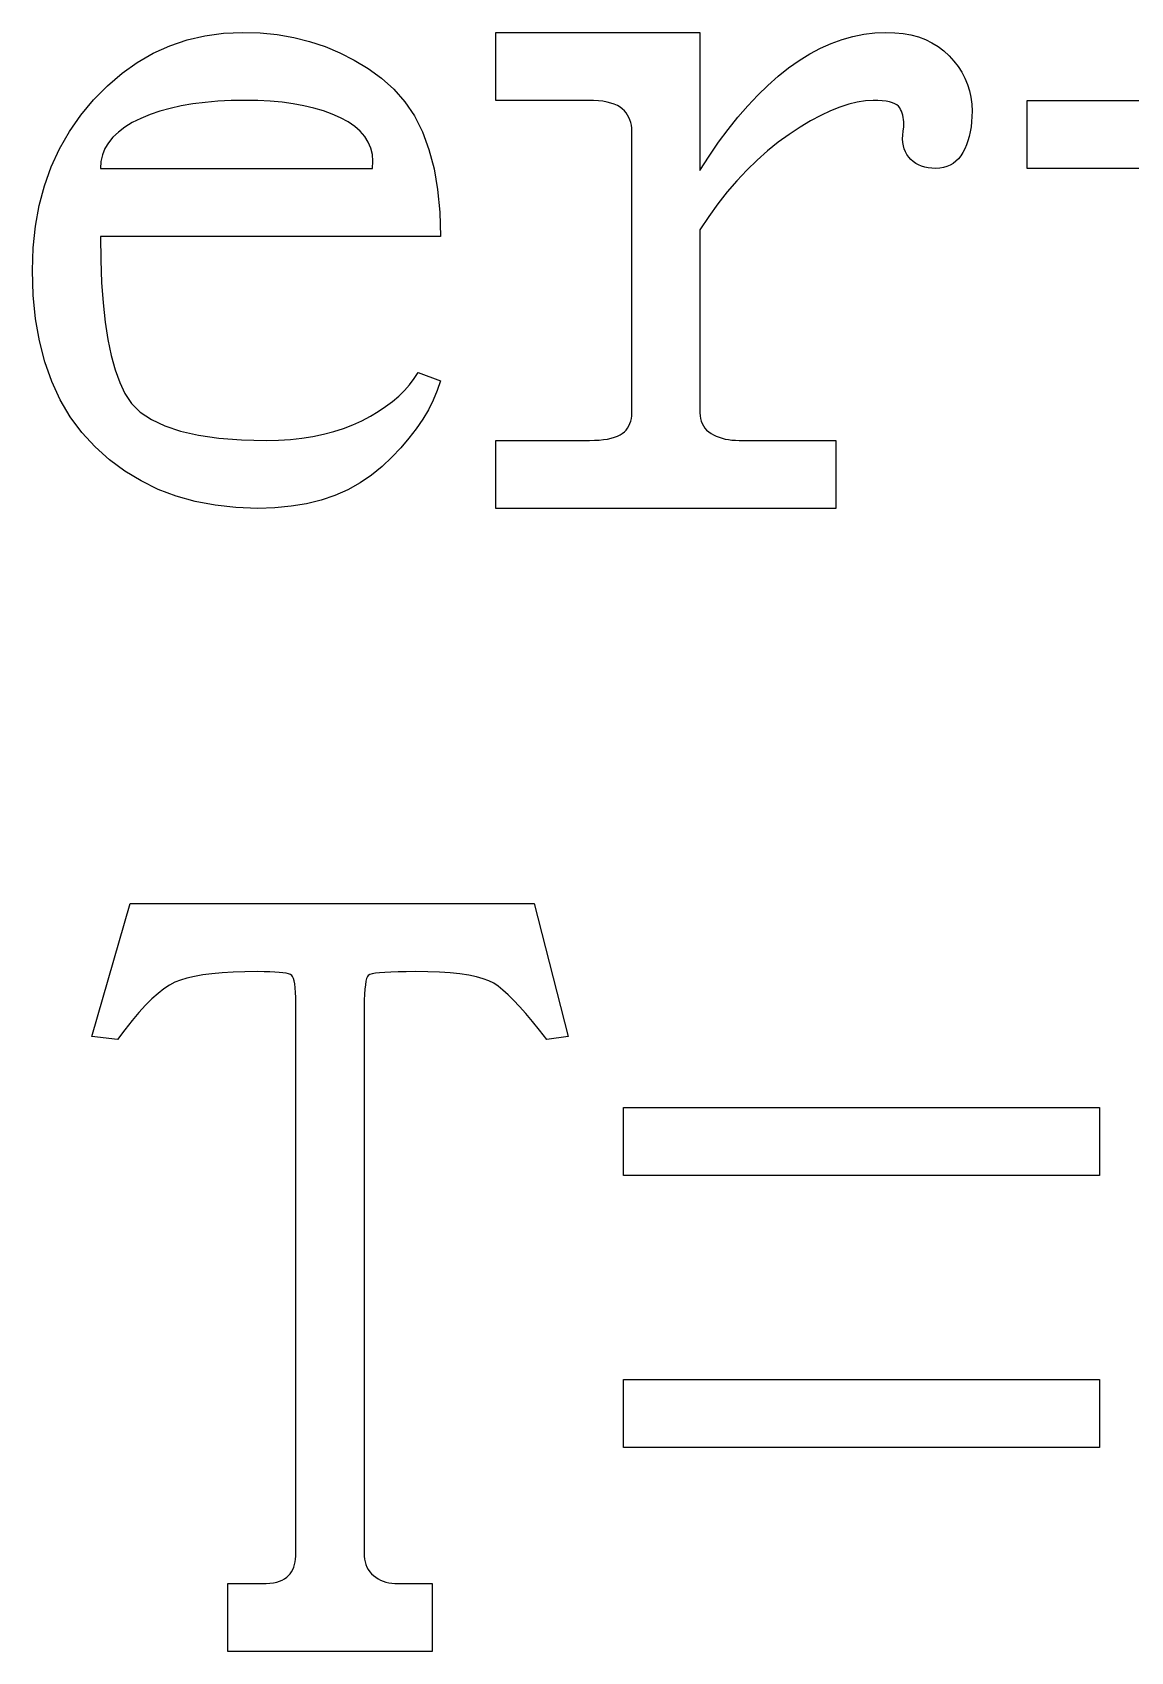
# Model space of a CAD drawing. Extents: x -210 to 210, y -160 to 160.
# Drawn here: x -144.6 to -139.56, y -134.67 to -127.23 of the extents above; entities that cross this region are included whole.
import ezdxf

# ---------------------------------------------------------------- set-up
doc = ezdxf.new("R2010")
doc.units = 0
doc.header["$MEASUREMENT"] = 0
doc.layers.get('0').update_dxf_attribs({"linetype": 'CONTINUOUS'})

msp = doc.modelspace()

# ---------------------------------------------------------------- linework, layer by layer
for points in [[(-144.29082, -128.167656), (-144.289434, -128.276904), (-144.289434, -128.276904), (-144.285273, -128.378896), (-144.285273, -128.378896), (-144.278379, -128.473652), (-144.278379, -128.473652), (-144.268672, -128.561182), (-144.268672, -128.561182), (-144.256143, -128.641484), (-144.256143, -128.641484), (-144.240977, -128.714551), (-144.240977, -128.714551), (-144.2229, -128.780391), (-144.2229, -128.780391), (-144.202139, -128.838984), (-144.202139, -128.838984), (-144.178525, -128.890322), (-144.178525, -128.890322), (-144.148301, -128.93543), (-144.148301, -128.93543), (-144.107686, -128.975195), (-144.107686, -128.975195), (-144.056455, -129.009697), (-144.056455, -129.009697), (-143.994805, -129.038857), (-143.994805, -129.038857), (-143.922686, -129.062744), (-143.922686, -129.062744), (-143.83998, -129.081289), (-143.83998, -129.081289), (-143.746885, -129.094561), (-143.746885, -129.094561), (-143.643242, -129.10251), (-143.643242, -129.10251), (-143.529121, -129.105166), (-143.529121, -129.105166), (-143.472598, -129.104053), (-143.472598, -129.104053), (-143.417988, -129.100693), (-143.417988, -129.100693), (-143.365293, -129.095137), (-143.365293, -129.095137), (-143.314512, -129.087314), (-143.314512, -129.087314), (-143.265693, -129.077285), (-143.265693, -129.077285), (-143.218818, -129.06501), (-143.218818, -129.06501), (-143.173818, -129.050527), (-143.173818, -129.050527), (-143.130791, -129.033809), (-143.130791, -129.033809), (-143.089648, -129.014834), (-143.089648, -129.014834), (-143.050771, -128.994258), (-143.050771, -128.994258), (-143.014473, -128.972646), (-143.014473, -128.972646), (-142.980605, -128.95002), (-142.980605, -128.95002), (-142.949346, -128.926348), (-142.949346, -128.926348), (-142.920596, -128.90165), (-142.920596, -128.90165), (-142.894355, -128.875957), (-142.894355, -128.875957), (-142.870654, -128.849219), (-142.870654, -128.849219), (-142.849502, -128.821475), (-142.849502, -128.821475), (-142.830879, -128.792656), (-142.830879, -128.792656), (-142.728311, -128.831719), (-142.728311, -128.831719), (-142.743213, -128.876123), (-142.743213, -128.876123), (-142.761855, -128.920342), (-142.761855, -128.920342), (-142.784238, -128.964375), (-142.784238, -128.964375), (-142.810303, -129.008232), (-142.810303, -129.008232), (-142.840146, -129.051895), (-142.840146, -129.051895), (-142.873779, -129.09541), (-142.873779, -129.09541), (-142.911074, -129.138721), (-142.911074, -129.138721), (-142.952148, -129.181865), (-142.952148, -129.181865), (-142.996895, -129.224805), (-142.996895, -129.224805), (-143.0454, -129.265283), (-143.0454, -129.265283), (-143.097656, -129.300996), (-143.097656, -129.300996), (-143.153701, -129.331943), (-143.153701, -129.331943), (-143.213438, -129.358145), (-143.213438, -129.358145), (-143.276904, -129.37959), (-143.276904, -129.37959), (-143.344121, -129.39624), (-143.344121, -129.39624), (-143.41502, -129.408135), (-143.41502, -129.408135), (-143.489746, -129.415273), (-143.489746, -129.415273), (-143.568174, -129.417656), (-143.568174, -129.417656), (-143.668096, -129.414189), (-143.668096, -129.414189), (-143.76374, -129.403691), (-143.76374, -129.403691), (-143.855215, -129.386221), (-143.855215, -129.386221), (-143.942383, -129.361719), (-143.942383, -129.361719), (-144.025381, -129.330264), (-144.025381, -129.330264), (-144.104258, -129.291807), (-144.104258, -129.291807), (-144.17876, -129.246357), (-144.17876, -129.246357), (-144.249141, -129.193906), (-144.249141, -129.193906), (-144.315244, -129.134463), (-144.315244, -129.134463), (-144.375742, -129.068506), (-144.375742, -129.068506), (-144.429072, -128.996563), (-144.429072, -128.996563), (-144.475352, -128.918516), (-144.475352, -128.918516), (-144.514395, -128.834482), (-144.514395, -128.834482), (-144.546436, -128.744453), (-144.546436, -128.744453), (-144.571348, -128.648359), (-144.571348, -128.648359), (-144.589111, -128.54624), (-144.589111, -128.54624), (-144.599795, -128.438096), (-144.599795, -128.438096), (-144.60333, -128.323916), (-144.60333, -128.323916), (-144.599854, -128.220703), (-144.599854, -128.220703), (-144.589482, -128.121494), (-144.589482, -128.121494), (-144.572158, -128.026348), (-144.572158, -128.026348), (-144.547852, -127.935244), (-144.547852, -127.935244), (-144.516719, -127.848135), (-144.516719, -127.848135), (-144.478574, -127.765107), (-144.478574, -127.765107), (-144.433486, -127.686113), (-144.433486, -127.686113), (-144.381523, -127.611143), (-144.381523, -127.611143), (-144.322559, -127.540244), (-144.322559, -127.540244), (-144.258682, -127.475156), (-144.258682, -127.475156), (-144.19165, -127.417744), (-144.19165, -127.417744), (-144.121592, -127.367969), (-144.121592, -127.367969), (-144.048457, -127.325859), (-144.048457, -127.325859), (-143.972178, -127.291416), (-143.972178, -127.291416), (-143.892881, -127.264619), (-143.892881, -127.264619), (-143.810557, -127.245488), (-143.810557, -127.245488), (-143.725098, -127.233994), (-143.725098, -127.233994), (-143.636523, -127.230186), (-143.636523, -127.230186), (-143.556357, -127.232764), (-143.556357, -127.232764), (-143.478516, -127.240537), (-143.478516, -127.240537), (-143.402949, -127.253506), (-143.402949, -127.253506), (-143.329814, -127.271641), (-143.329814, -127.271641), (-143.259023, -127.29499), (-143.259023, -127.29499), (-143.190547, -127.323496), (-143.190547, -127.323496), (-143.124502, -127.357188), (-143.124502, -127.357188), (-143.060742, -127.396074), (-143.060742, -127.396074), (-142.999316, -127.440137), (-142.999316, -127.440137), (-142.9425, -127.490596), (-142.9425, -127.490596), (-142.892285, -127.548633), (-142.892285, -127.548633), (-142.84874, -127.614277), (-142.84874, -127.614277), (-142.812012, -127.68751), (-142.812012, -127.68751), (-142.781855, -127.76835), (-142.781855, -127.76835), (-142.758418, -127.856807), (-142.758418, -127.856807), (-142.741699, -127.952813), (-142.741699, -127.952813), (-142.731699, -128.056455), (-142.731699, -128.056455), (-142.728311, -128.167656), (-142.728311, -128.167656), (-144.29082, -128.167656)], [(-141.536865, -127.864941), (-141.494199, -127.79835), (-141.494199, -127.79835), (-141.450879, -127.735313), (-141.450879, -127.735313), (-141.406924, -127.675859), (-141.406924, -127.675859), (-141.362305, -127.619941), (-141.362305, -127.619941), (-141.316953, -127.567607), (-141.316953, -127.567607), (-141.270996, -127.518799), (-141.270996, -127.518799), (-141.224355, -127.473545), (-141.224355, -127.473545), (-141.177119, -127.431885), (-141.177119, -127.431885), (-141.12915, -127.39375), (-141.12915, -127.39375), (-141.080693, -127.359404), (-141.080693, -127.359404), (-141.031992, -127.329131), (-141.031992, -127.329131), (-140.9829, -127.302881), (-140.9829, -127.302881), (-140.933604, -127.280654), (-140.933604, -127.280654), (-140.883896, -127.26249), (-140.883896, -127.26249), (-140.833984, -127.24835), (-140.833984, -127.24835), (-140.78376, -127.238262), (-140.78376, -127.238262), (-140.733223, -127.232197), (-140.733223, -127.232197), (-140.682383, -127.230186), (-140.682383, -127.230186), (-140.642109, -127.231494), (-140.642109, -127.231494), (-140.603887, -127.235488), (-140.603887, -127.235488), (-140.567617, -127.2421), (-140.567617, -127.2421), (-140.533311, -127.251387), (-140.533311, -127.251387), (-140.501025, -127.26332), (-140.501025, -127.26332), (-140.470762, -127.27793), (-140.470762, -127.27793), (-140.442441, -127.295146), (-140.442441, -127.295146), (-140.416113, -127.315049), (-140.416113, -127.315049), (-140.391855, -127.337607), (-140.391855, -127.337607), (-140.369805, -127.361953), (-140.369805, -127.361953), (-140.350361, -127.387256), (-140.350361, -127.387256), (-140.333506, -127.413555), (-140.333506, -127.413555), (-140.319238, -127.440791), (-140.319238, -127.440791), (-140.307607, -127.469004), (-140.307607, -127.469004), (-140.298516, -127.498193), (-140.298516, -127.498193), (-140.292002, -127.52832), (-140.292002, -127.52832), (-140.288145, -127.559434), (-140.288145, -127.559434), (-140.286865, -127.591504), (-140.286865, -127.591504), (-140.287354, -127.616982), (-140.287354, -127.616982), (-140.288877, -127.641396), (-140.288877, -127.641396), (-140.291436, -127.664746), (-140.291436, -127.664746), (-140.29501, -127.686992), (-140.29501, -127.686992), (-140.299648, -127.708135), (-140.299648, -127.708135), (-140.305293, -127.728223), (-140.305293, -127.728223), (-140.311953, -127.747197), (-140.311953, -127.747197), (-140.319648, -127.765107), (-140.319648, -127.765107), (-140.328379, -127.781943), (-140.328379, -127.781943), (-140.338076, -127.797305), (-140.338076, -127.797305), (-140.348848, -127.810869), (-140.348848, -127.810869), (-140.360625, -127.822607), (-140.360625, -127.822607), (-140.373437, -127.832578), (-140.373437, -127.832578), (-140.387266, -127.840713), (-140.387266, -127.840713), (-140.402119, -127.847012), (-140.402119, -127.847012), (-140.418027, -127.851543), (-140.418027, -127.851543), (-140.434932, -127.854258), (-140.434932, -127.854258), (-140.452881, -127.855186), (-140.452881, -127.855186), (-140.470801, -127.854541), (-140.470801, -127.854541), (-140.487686, -127.852637), (-140.487686, -127.852637), (-140.503613, -127.849473), (-140.503613, -127.849473), (-140.518438, -127.845029), (-140.518438, -127.845029), (-140.532285, -127.839355), (-140.532285, -127.839355), (-140.545117, -127.832383), (-140.545117, -127.832383), (-140.556885, -127.824141), (-140.556885, -127.824141), (-140.567617, -127.814678), (-140.567617, -127.814678), (-140.577393, -127.803906), (-140.577393, -127.803906), (-140.585859, -127.792041), (-140.585859, -127.792041), (-140.592803, -127.779307), (-140.592803, -127.779307), (-140.598271, -127.765645), (-140.598271, -127.765645), (-140.602197, -127.751094), (-140.602197, -127.751094), (-140.604648, -127.735645), (-140.604648, -127.735645), (-140.605596, -127.719258), (-140.605596, -127.719258), (-140.605, -127.702002), (-140.605, -127.702002), (-140.602949, -127.683818), (-140.602949, -127.683818), (-140.599355, -127.664746), (-140.599355, -127.664746), (-140.59959, -127.653047), (-140.59959, -127.653047), (-140.600313, -127.641846), (-140.600313, -127.641846), (-140.601504, -127.631094), (-140.601504, -127.631094), (-140.603213, -127.620859), (-140.603213, -127.620859), (-140.605371, -127.611104), (-140.605371, -127.611104), (-140.608008, -127.601807), (-140.608008, -127.601807), (-140.611143, -127.593008), (-140.611143, -127.593008), (-140.614766, -127.584697), (-140.614766, -127.584697), (-140.618887, -127.576855), (-140.618887, -127.576855), (-140.624238, -127.569678), (-140.624238, -127.569678), (-140.63165, -127.563359), (-140.63165, -127.563359), (-140.641104, -127.557861), (-140.641104, -127.557861), (-140.652646, -127.553223), (-140.652646, -127.553223), (-140.666201, -127.549424), (-140.666201, -127.549424), (-140.681816, -127.546475), (-140.681816, -127.546475), (-140.699473, -127.544355), (-140.699473, -127.544355), (-140.719189, -127.543096), (-140.719189, -127.543096), (-140.740977, -127.542676), (-140.740977, -127.542676), (-140.776602, -127.544609), (-140.776602, -127.544609), (-140.814023, -127.550391), (-140.814023, -127.550391), (-140.853252, -127.560039), (-140.853252, -127.560039), (-140.894277, -127.573516), (-140.894277, -127.573516), (-140.937119, -127.590898), (-140.937119, -127.590898), (-140.981807, -127.612109), (-140.981807, -127.612109), (-141.028311, -127.637197), (-141.028311, -127.637197), (-141.076592, -127.666113), (-141.076592, -127.666113), (-141.126709, -127.698916), (-141.126709, -127.698916), (-141.177119, -127.735225), (-141.177119, -127.735225), (-141.22626, -127.774629), (-141.22626, -127.774629), (-141.274307, -127.817188), (-141.274307, -127.817188), (-141.321045, -127.862881), (-141.321045, -127.862881), (-141.366582, -127.911719), (-141.366582, -127.911719), (-141.411006, -127.963682), (-141.411006, -127.963682), (-141.454102, -128.01877), (-141.454102, -128.01877), (-141.496104, -128.077012), (-141.496104, -128.077012), (-141.536865, -128.138359), (-141.536865, -128.138359), (-141.536865, -128.978203), (-141.536865, -128.978203), (-141.536191, -128.991943), (-141.536191, -128.991943), (-141.534297, -129.004883), (-141.534297, -129.004883), (-141.531123, -129.017012), (-141.531123, -129.017012), (-141.526748, -129.028369), (-141.526748, -129.028369), (-141.521006, -129.038945), (-141.521006, -129.038945), (-141.514053, -129.04875), (-141.514053, -129.04875), (-141.505869, -129.057754), (-141.505869, -129.057754), (-141.496348, -129.066006), (-141.496348, -129.066006), (-141.485605, -129.073428), (-141.485605, -129.073428), (-141.473877, -129.080088), (-141.473877, -129.080088), (-141.461416, -129.085947), (-141.461416, -129.085947), (-141.448428, -129.091055), (-141.448428, -129.091055), (-141.434688, -129.095361), (-141.434688, -129.095361), (-141.420303, -129.098906), (-141.420303, -129.098906), (-141.405283, -129.101631), (-141.405283, -129.101631), (-141.38959, -129.103613), (-141.38959, -129.103613), (-141.373242, -129.104775), (-141.373242, -129.104775), (-141.356201, -129.105166), (-141.356201, -129.105166), (-140.911865, -129.105166), (-140.911865, -129.105166), (-140.911865, -129.417656), (-140.911865, -129.417656), (-142.474355, -129.417656), (-142.474355, -129.417656), (-142.474355, -129.105166), (-142.474355, -129.105166), (-142.044678, -129.105166), (-142.044678, -129.105166), (-142.021592, -129.104775), (-142.021592, -129.104775), (-142.000068, -129.103613), (-142.000068, -129.103613), (-141.980098, -129.101631), (-141.980098, -129.101631), (-141.961738, -129.098906), (-141.961738, -129.098906), (-141.944883, -129.095361), (-141.944883, -129.095361), (-141.929629, -129.091055), (-141.929629, -129.091055), (-141.915947, -129.085947), (-141.915947, -129.085947), (-141.903799, -129.080088), (-141.903799, -129.080088), (-141.893311, -129.073428), (-141.893311, -129.073428), (-141.884014, -129.066006), (-141.884014, -129.066006), (-141.875918, -129.057754), (-141.875918, -129.057754), (-141.868887, -129.04875), (-141.868887, -129.04875), (-141.8629, -129.038945), (-141.8629, -129.038945), (-141.858027, -129.028369), (-141.858027, -129.028369), (-141.854258, -129.017012), (-141.854258, -129.017012), (-141.851504, -129.004883), (-141.851504, -129.004883), (-141.849863, -128.991943), (-141.849863, -128.991943), (-141.849355, -128.978203), (-141.849355, -128.978203), (-141.849355, -127.684277), (-141.849355, -127.684277), (-141.849863, -127.670479), (-141.849863, -127.670479), (-141.851504, -127.657266), (-141.851504, -127.657266), (-141.854258, -127.644678), (-141.854258, -127.644678), (-141.858027, -127.632676), (-141.858027, -127.632676), (-141.8629, -127.621279), (-141.8629, -127.621279), (-141.868887, -127.610488), (-141.868887, -127.610488), (-141.875918, -127.600293), (-141.875918, -127.600293), (-141.884014, -127.590713), (-141.884014, -127.590713), (-141.893311, -127.581748), (-141.893311, -127.581748), (-141.903926, -127.573516), (-141.903926, -127.573516), (-141.916201, -127.566289), (-141.916201, -127.566289), (-141.930176, -127.560039), (-141.930176, -127.560039), (-141.94585, -127.554717), (-141.94585, -127.554717), (-141.963262, -127.550391), (-141.963262, -127.550391), (-141.982314, -127.547012), (-141.982314, -127.547012), (-142.002988, -127.544609), (-142.002988, -127.544609), (-142.0254, -127.543154), (-142.0254, -127.543154), (-142.04957, -127.542676), (-142.04957, -127.542676), (-142.474355, -127.542676), (-142.474355, -127.542676), (-142.474355, -127.230186), (-142.474355, -127.230186), (-142.293711, -127.230186), (-142.293711, -127.230186), (-142.258301, -127.230186), (-142.258301, -127.230186), (-142.221553, -127.230186), (-142.221553, -127.230186), (-142.183525, -127.230186), (-142.183525, -127.230186), (-142.144141, -127.230186), (-142.144141, -127.230186), (-142.103506, -127.230186), (-142.103506, -127.230186), (-142.061484, -127.230186), (-142.061484, -127.230186), (-142.018125, -127.230186), (-142.018125, -127.230186), (-141.973447, -127.230186), (-141.973447, -127.230186), (-141.9275, -127.230186), (-141.9275, -127.230186), (-141.882021, -127.230186), (-141.882021, -127.230186), (-141.838984, -127.230186), (-141.838984, -127.230186), (-141.79835, -127.230186), (-141.79835, -127.230186), (-141.760137, -127.230186), (-141.760137, -127.230186), (-141.724307, -127.230186), (-141.724307, -127.230186), (-141.690928, -127.230186), (-141.690928, -127.230186), (-141.659902, -127.230186), (-141.659902, -127.230186), (-141.631348, -127.230186), (-141.631348, -127.230186), (-141.605215, -127.230186), (-141.605215, -127.230186), (-141.536865, -127.230186), (-141.536865, -127.230186), (-141.536865, -127.864941)], [(-143.04082, -127.855186), (-143.038809, -127.822412), (-143.038809, -127.822412), (-143.041309, -127.791406), (-143.041309, -127.791406), (-143.048447, -127.762119), (-143.048447, -127.762119), (-143.060117, -127.734619), (-143.060117, -127.734619), (-143.076416, -127.708838), (-143.076416, -127.708838), (-143.097285, -127.684814), (-143.097285, -127.684814), (-143.122676, -127.662539), (-143.122676, -127.662539), (-143.152715, -127.642002), (-143.152715, -127.642002), (-143.187314, -127.623242), (-143.187314, -127.623242), (-143.225596, -127.606348), (-143.225596, -127.606348), (-143.266426, -127.591396), (-143.266426, -127.591396), (-143.309932, -127.578486), (-143.309932, -127.578486), (-143.356143, -127.56752), (-143.356143, -127.56752), (-143.404971, -127.558594), (-143.404971, -127.558594), (-143.456416, -127.551611), (-143.456416, -127.551611), (-143.510566, -127.546641), (-143.510566, -127.546641), (-143.567383, -127.543672), (-143.567383, -127.543672), (-143.626768, -127.542676), (-143.626768, -127.542676), (-143.690557, -127.543691), (-143.690557, -127.543691), (-143.751699, -127.546758), (-143.751699, -127.546758), (-143.810186, -127.551885), (-143.810186, -127.551885), (-143.865977, -127.559082), (-143.865977, -127.559082), (-143.919189, -127.568271), (-143.919189, -127.568271), (-143.969687, -127.57958), (-143.969687, -127.57958), (-144.0175, -127.592891), (-144.0175, -127.592891), (-144.062744, -127.608252), (-144.062744, -127.608252), (-144.105283, -127.625693), (-144.105283, -127.625693), (-144.144238, -127.644912), (-144.144238, -127.644912), (-144.178604, -127.665713), (-144.178604, -127.665713), (-144.208389, -127.688076), (-144.208389, -127.688076), (-144.233584, -127.712012), (-144.233584, -127.712012), (-144.254189, -127.73751), (-144.254189, -127.73751), (-144.270254, -127.76458), (-144.270254, -127.76458), (-144.281689, -127.793193), (-144.281689, -127.793193), (-144.288584, -127.823398), (-144.288584, -127.823398), (-144.29082, -127.855186), (-144.29082, -127.855186), (-143.04082, -127.855186)], [(-140.032813, -127.855186), (-140.032813, -127.542676), (-140.032813, -127.542676), (-137.845322, -127.542676), (-137.845322, -127.542676), (-137.845322, -127.855186), (-137.845322, -127.855186), (-140.032813, -127.855186)], [(-142.767383, -134.671689), (-143.704893, -134.671689), (-143.704893, -134.671689), (-143.704893, -134.359199), (-143.704893, -134.359199), (-143.548633, -134.359199), (-143.548633, -134.359199), (-143.529775, -134.358721), (-143.529775, -134.358721), (-143.512266, -134.357363), (-143.512266, -134.357363), (-143.496025, -134.355098), (-143.496025, -134.355098), (-143.481133, -134.351943), (-143.481133, -134.351943), (-143.467607, -134.347891), (-143.467607, -134.347891), (-143.455322, -134.342891), (-143.455322, -134.342891), (-143.444453, -134.337012), (-143.444453, -134.337012), (-143.434805, -134.330215), (-143.434805, -134.330215), (-143.426582, -134.322559), (-143.426582, -134.322559), (-143.419443, -134.314014), (-143.419443, -134.314014), (-143.413096, -134.304707), (-143.413096, -134.304707), (-143.407598, -134.294609), (-143.407598, -134.294609), (-143.402949, -134.283721), (-143.402949, -134.283721), (-143.39918, -134.272051), (-143.39918, -134.272051), (-143.39624, -134.259629), (-143.39624, -134.259629), (-143.394102, -134.246396), (-143.394102, -134.246396), (-143.392813, -134.232383), (-143.392813, -134.232383), (-143.392383, -134.217578), (-143.392383, -134.217578), (-143.392383, -131.72248), (-143.392383, -131.72248), (-143.392637, -131.69251), (-143.392637, -131.69251), (-143.393379, -131.665645), (-143.393379, -131.665645), (-143.3946, -131.641895), (-143.3946, -131.641895), (-143.39624, -131.621201), (-143.39624, -131.621201), (-143.398438, -131.603525), (-143.398438, -131.603525), (-143.401113, -131.588994), (-143.401113, -131.588994), (-143.404248, -131.57751), (-143.404248, -131.57751), (-143.407822, -131.569102), (-143.407822, -131.569102), (-143.411924, -131.56375), (-143.411924, -131.56375), (-143.417715, -131.560176), (-143.417715, -131.560176), (-143.426387, -131.557002), (-143.426387, -131.557002), (-143.437998, -131.554248), (-143.437998, -131.554248), (-143.452451, -131.551934), (-143.452451, -131.551934), (-143.469854, -131.550039), (-143.469854, -131.550039), (-143.490049, -131.548584), (-143.490049, -131.548584), (-143.513184, -131.54751), (-143.513184, -131.54751), (-143.539248, -131.546885), (-143.539248, -131.546885), (-143.568174, -131.546689), (-143.568174, -131.546689), (-143.626885, -131.547256), (-143.626885, -131.547256), (-143.681523, -131.549072), (-143.681523, -131.549072), (-143.732061, -131.5521), (-143.732061, -131.5521), (-143.778447, -131.556318), (-143.778447, -131.556318), (-143.820811, -131.561738), (-143.820811, -131.561738), (-143.858994, -131.568389), (-143.858994, -131.568389), (-143.893125, -131.576191), (-143.893125, -131.576191), (-143.923105, -131.585254), (-143.923105, -131.585254), (-143.949014, -131.595508), (-143.949014, -131.595508), (-143.973516, -131.608398), (-143.973516, -131.608398), (-143.999199, -131.625381), (-143.999199, -131.625381), (-144.026113, -131.646504), (-144.026113, -131.646504), (-144.054209, -131.671699), (-144.054209, -131.671699), (-144.083496, -131.700996), (-144.083496, -131.700996), (-144.114004, -131.734385), (-144.114004, -131.734385), (-144.145693, -131.771875), (-144.145693, -131.771875), (-144.178604, -131.813486), (-144.178604, -131.813486), (-144.212695, -131.85918), (-144.212695, -131.85918), (-144.329893, -131.844521), (-144.329893, -131.844521), (-144.154121, -131.23418), (-144.154121, -131.23418), (-142.298643, -131.23418), (-142.298643, -131.23418), (-142.142383, -131.844521), (-142.142383, -131.844521), (-142.240049, -131.85918), (-142.240049, -131.85918), (-142.273916, -131.815449), (-142.273916, -131.815449), (-142.306152, -131.775498), (-142.306152, -131.775498), (-142.33668, -131.739258), (-142.33668, -131.739258), (-142.365488, -131.706777), (-142.365488, -131.706777), (-142.392578, -131.678018), (-142.392578, -131.678018), (-142.418027, -131.653008), (-142.418027, -131.653008), (-142.441777, -131.631748), (-142.441777, -131.631748), (-142.463877, -131.614189), (-142.463877, -131.614189), (-142.484189, -131.600391), (-142.484189, -131.600391), (-142.506045, -131.589111), (-142.506045, -131.589111), (-142.53248, -131.57915), (-142.53248, -131.57915), (-142.563418, -131.570547), (-142.563418, -131.570547), (-142.599004, -131.563242), (-142.599004, -131.563242), (-142.639141, -131.557285), (-142.639141, -131.557285), (-142.683848, -131.552637), (-142.683848, -131.552637), (-142.733154, -131.549316), (-142.733154, -131.549316), (-142.787051, -131.547344), (-142.787051, -131.547344), (-142.845508, -131.546689), (-142.845508, -131.546689), (-142.886777, -131.546885), (-142.886777, -131.546885), (-142.923643, -131.54751), (-142.923643, -131.54751), (-142.95624, -131.548584), (-142.95624, -131.548584), (-142.984434, -131.550039), (-142.984434, -131.550039), (-143.008311, -131.551934), (-143.008311, -131.551934), (-143.027822, -131.554248), (-143.027822, -131.554248), (-143.043027, -131.557002), (-143.043027, -131.557002), (-143.053887, -131.560176), (-143.053887, -131.560176), (-143.060352, -131.56375), (-143.060352, -131.56375), (-143.064453, -131.569355), (-143.064453, -131.569355), (-143.068105, -131.578477), (-143.068105, -131.578477), (-143.07123, -131.591152), (-143.07123, -131.591152), (-143.073857, -131.607402), (-143.073857, -131.607402), (-143.076064, -131.627197), (-143.076064, -131.627197), (-143.077744, -131.650586), (-143.077744, -131.650586), (-143.078984, -131.67749), (-143.078984, -131.67749), (-143.079697, -131.707949), (-143.079697, -131.707949), (-143.079893, -131.742002), (-143.079893, -131.742002), (-143.079893, -134.217578), (-143.079893, -134.217578), (-143.079355, -134.232383), (-143.079355, -134.232383), (-143.077744, -134.246396), (-143.077744, -134.246396), (-143.075, -134.259629), (-143.075, -134.259629), (-143.07123, -134.272051), (-143.07123, -134.272051), (-143.066348, -134.283721), (-143.066348, -134.283721), (-143.060352, -134.294609), (-143.060352, -134.294609), (-143.05335, -134.304707), (-143.05335, -134.304707), (-143.045186, -134.314014), (-143.045186, -134.314014), (-143.035947, -134.322559), (-143.035947, -134.322559), (-143.025879, -134.330215), (-143.025879, -134.330215), (-143.015254, -134.337012), (-143.015254, -134.337012), (-143.003984, -134.342891), (-143.003984, -134.342891), (-142.992061, -134.347891), (-142.992061, -134.347891), (-142.979609, -134.351943), (-142.979609, -134.351943), (-142.966553, -134.355098), (-142.966553, -134.355098), (-142.952812, -134.357363), (-142.952812, -134.357363), (-142.938525, -134.358721), (-142.938525, -134.358721), (-142.923643, -134.359199), (-142.923643, -134.359199), (-142.767383, -134.359199), (-142.767383, -134.359199), (-142.767383, -134.671689)], [(-141.888428, -132.48418), (-141.888428, -132.171689), (-141.888428, -132.171689), (-139.700918, -132.171689), (-139.700918, -132.171689), (-139.700918, -132.48418), (-139.700918, -132.48418), (-141.888428, -132.48418)], [(-141.888428, -133.734199), (-141.888428, -133.421689), (-141.888428, -133.421689), (-139.700918, -133.421689), (-139.700918, -133.421689), (-139.700918, -133.734199), (-139.700918, -133.734199), (-141.888428, -133.734199)]]:
    msp.add_lwpolyline(points)

doc.saveas('drawing.dxf')
